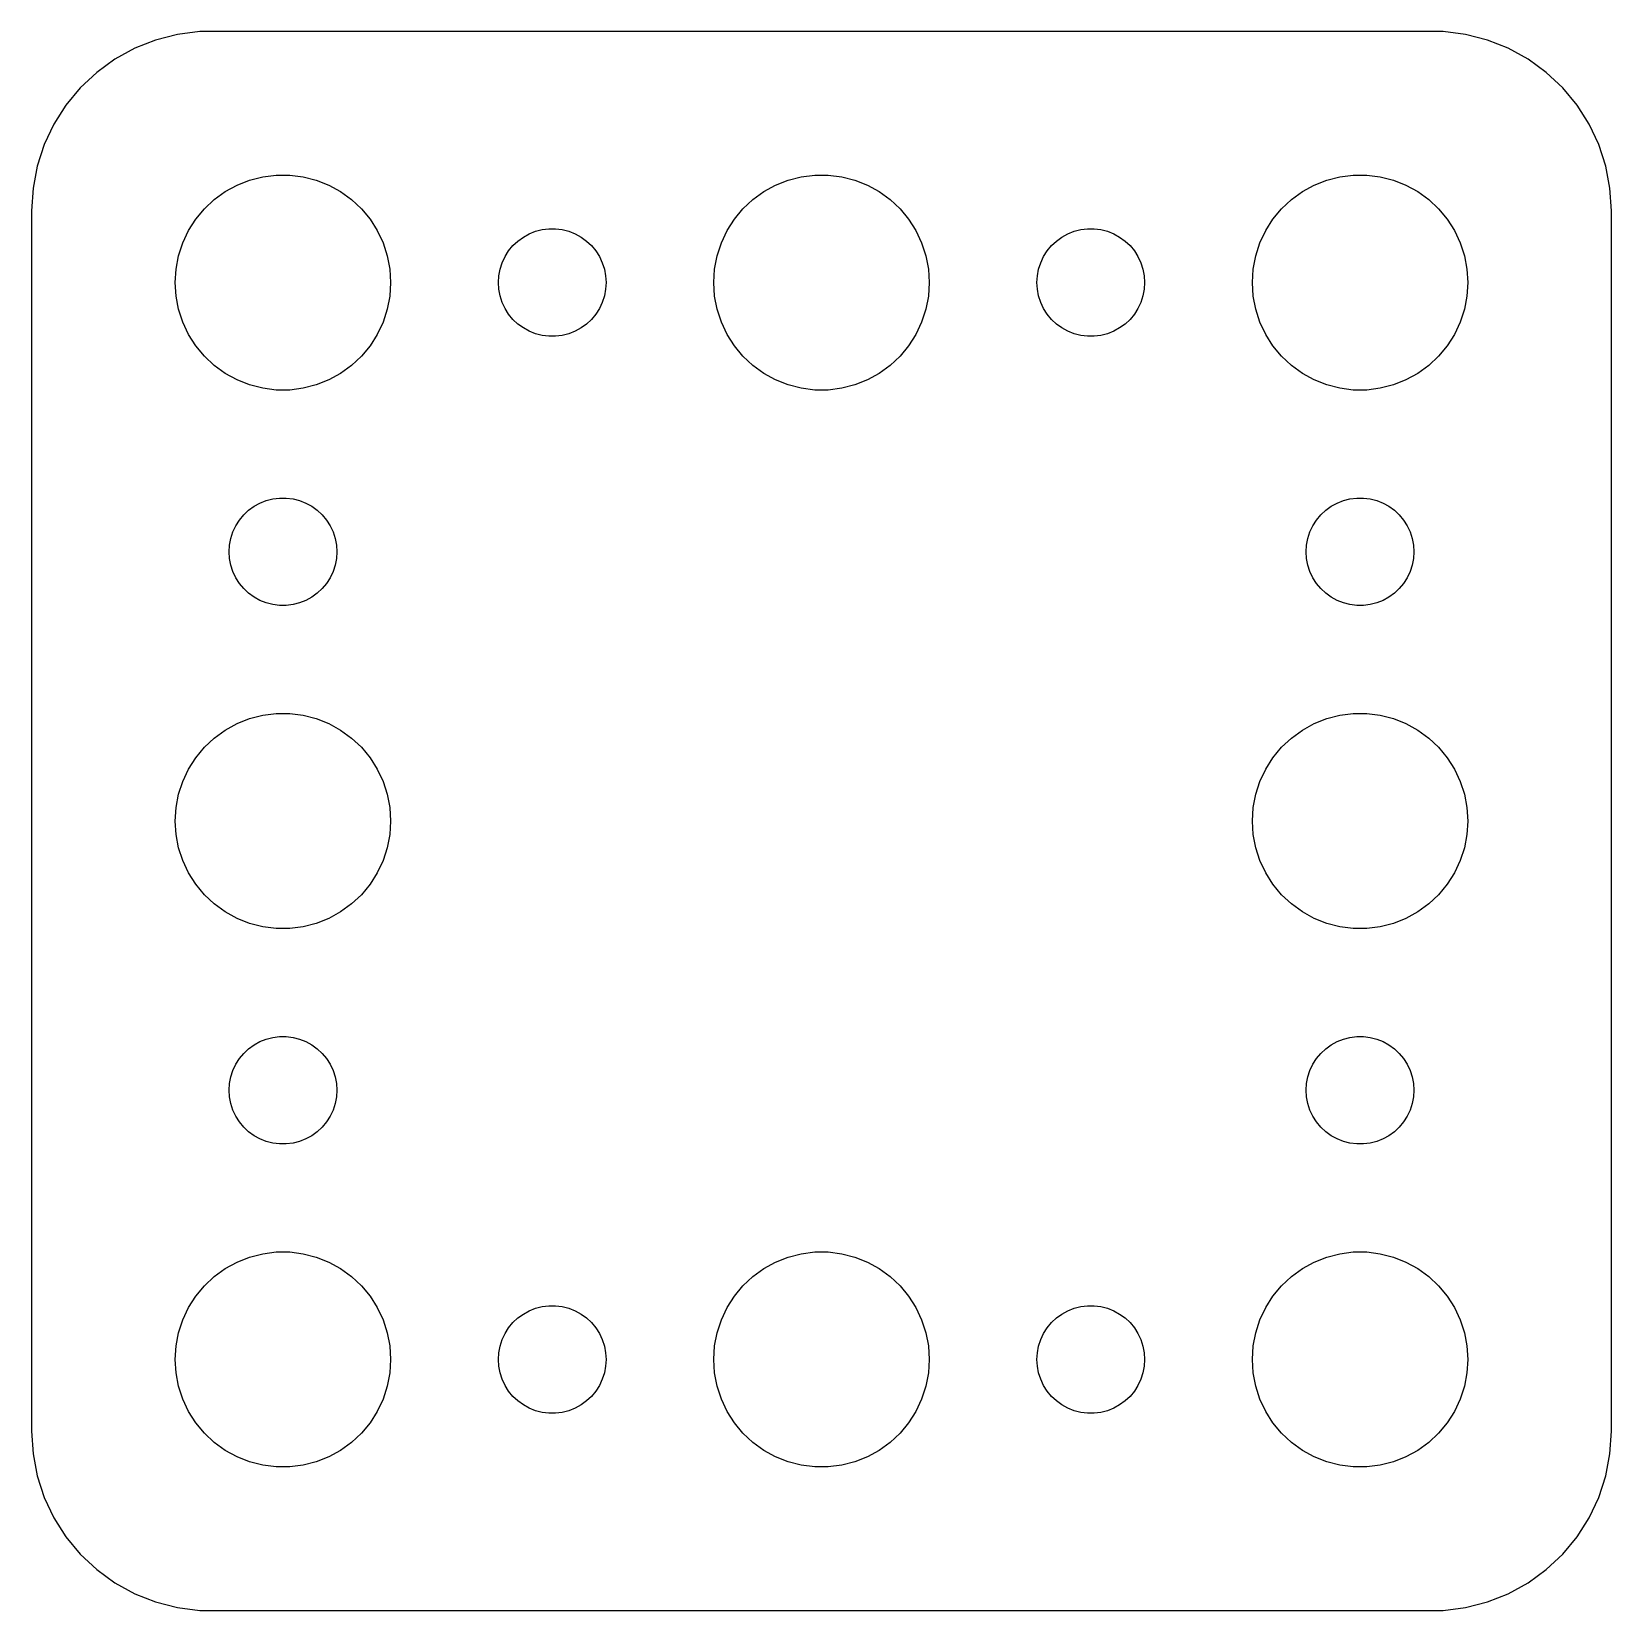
# Model space of a CAD drawing. Header units: metres. Extents: x -22 to 22, y 248 to 508.
# Drawn here: x -22 to 22, y 248.01 to 291.99 of the extents above; entities that cross this region are included whole.
import ezdxf

# ---------------------------------------------------------------- set-up
doc = ezdxf.new("R2010")
doc.units = ezdxf.units.M

msp = doc.modelspace()

# ---------------------------------------------------------------- linework, layer by layer
for p, q in [((-18.5451, 291.755), (-19.1289, 291.524)), ((-17.9369, 291.911), (-18.5451, 291.755)), ((-17.3139, 291.99), (-17.9369, 291.911)), ((17.3139, 291.99), (-17.3139, 291.99)), ((17.9369, 291.911), (17.3139, 291.99)), ((18.5451, 291.755), (17.9369, 291.911)), ((19.1289, 291.524), (18.5451, 291.755)), ((-19.1289, 291.524), (-19.6791, 291.222)), ((19.6791, 291.222), (19.1289, 291.524)), ((-20.1871, 290.853), (-20.6448, 290.423)), ((-19.6791, 291.222), (-20.1871, 290.853)), ((20.1871, 290.853), (19.6791, 291.222)), ((20.6448, 290.423), (20.1871, 290.853)), ((-20.6448, 290.423), (-21.0451, 289.939)), ((21.0451, 289.939), (20.6448, 290.423)), ((-21.0451, 289.939), (-21.3815, 289.409)), ((21.3815, 289.409), (21.0451, 289.939)), ((-21.3815, 289.409), (-21.6489, 288.841)), ((21.6489, 288.841), (21.3815, 289.409)), ((-21.6489, 288.841), (-21.8429, 288.243)), ((21.8429, 288.243), (21.6489, 288.841)), ((-21.8429, 288.243), (-21.9606, 287.627)), ((21.9606, 287.627), (21.8429, 288.243)), ((-16.2773, 287.714), (-15.927, 287.853)), ((-15.927, 287.853), (-15.5621, 287.947)), ((-15.5621, 287.947), (-15.1884, 287.994)), ((-15.1884, 287.994), (-14.8116, 287.994)), ((-14.8116, 287.994), (-14.4379, 287.947)), ((-14.4379, 287.947), (-14.0729, 287.853)), ((-14.0729, 287.853), (-13.7227, 287.714)), ((-1.27733, 287.714), (-0.92705, 287.853)), ((-0.92705, 287.853), (-0.56213, 287.947)), ((-0.56213, 287.947), (-0.18837, 287.994)), ((-0.18837, 287.994), (0.18837, 287.994)), ((0.18837, 287.994), (0.56213, 287.947)), ((0.56213, 287.947), (0.92705, 287.853)), ((0.92705, 287.853), (1.27733, 287.714)), ((13.7227, 287.714), (14.0729, 287.853)), ((14.0729, 287.853), (14.4379, 287.947)), ((14.4379, 287.947), (14.8116, 287.994)), ((14.8116, 287.994), (15.1884, 287.994)), ((15.1884, 287.994), (15.5621, 287.947)), ((15.5621, 287.947), (15.927, 287.853)), ((15.927, 287.853), (16.2773, 287.714)), ((-21.9606, 287.627), (-22, 287)), ((-16.9123, 287.312), (-16.6075, 287.533)), ((-16.6075, 287.533), (-16.2773, 287.714)), ((-13.7227, 287.714), (-13.3925, 287.533)), ((-13.3925, 287.533), (-13.0877, 287.312)), ((-1.91226, 287.312), (-1.60747, 287.533)), ((-1.60747, 287.533), (-1.27733, 287.714)), ((1.27733, 287.714), (1.60747, 287.533)), ((1.60747, 287.533), (1.91226, 287.312)), ((13.0877, 287.312), (13.3925, 287.533)), ((13.3925, 287.533), (13.7227, 287.714)), ((16.2773, 287.714), (16.6075, 287.533)), ((16.6075, 287.533), (16.9123, 287.312)), ((22, 287), (21.9606, 287.627)), ((-22, 287), (-22, 253)), ((-17.427, 286.763), (-17.1869, 287.054)), ((-17.1869, 287.054), (-16.9123, 287.312)), ((-13.0877, 287.312), (-12.8131, 287.054)), ((-12.8131, 287.054), (-12.5729, 286.763)), ((-2.42705, 286.763), (-2.1869, 287.054)), ((-2.1869, 287.054), (-1.91226, 287.312)), ((1.91226, 287.312), (2.1869, 287.054)), ((2.1869, 287.054), (2.42705, 286.763)), ((12.5729, 286.763), (12.8131, 287.054)), ((12.8131, 287.054), (13.0877, 287.312)), ((16.9123, 287.312), (17.1869, 287.054)), ((17.1869, 287.054), (17.427, 286.763)), ((22, 253), (22, 287)), ((-17.7893, 286.104), (-17.6289, 286.445)), ((-17.6289, 286.445), (-17.427, 286.763)), ((-12.5729, 286.763), (-12.3711, 286.445)), ((-12.3711, 286.445), (-12.2107, 286.104)), ((-7.96352, 286.427), (-7.78107, 286.473)), ((-7.78107, 286.473), (-7.59418, 286.497)), ((-7.59418, 286.497), (-7.40581, 286.497)), ((-7.40581, 286.497), (-7.21892, 286.473)), ((-7.21892, 286.473), (-7.03647, 286.427)), ((-2.78932, 286.104), (-2.62891, 286.445)), ((-2.62891, 286.445), (-2.42705, 286.763)), ((2.42705, 286.763), (2.62891, 286.445)), ((2.62891, 286.445), (2.78932, 286.104)), ((7.03647, 286.427), (7.21892, 286.473)), ((7.21892, 286.473), (7.40581, 286.497)), ((7.40581, 286.497), (7.59418, 286.497)), ((7.59418, 286.497), (7.78107, 286.473)), ((7.78107, 286.473), (7.96352, 286.427)), ((12.2107, 286.104), (12.3711, 286.445)), ((12.3711, 286.445), (12.5729, 286.763)), ((17.427, 286.763), (17.6289, 286.445)), ((17.6289, 286.445), (17.7893, 286.104)), ((-17.9057, 285.746), (-17.7893, 286.104)), ((-12.2107, 286.104), (-12.0942, 285.746)), ((-8.71352, 285.882), (-8.59344, 286.027)), ((-8.59344, 286.027), (-8.45613, 286.156)), ((-8.45613, 286.156), (-8.30373, 286.266)), ((-8.30373, 286.266), (-8.13866, 286.357)), ((-8.13866, 286.357), (-7.96352, 286.427)), ((-7.03647, 286.427), (-6.86133, 286.357)), ((-6.86133, 286.357), (-6.69626, 286.266)), ((-6.69626, 286.266), (-6.54385, 286.156)), ((-6.54385, 286.156), (-6.40654, 286.027)), ((-6.40654, 286.027), (-6.28647, 285.882)), ((-2.90575, 285.746), (-2.78932, 286.104)), ((2.78932, 286.104), (2.90575, 285.746)), ((6.28647, 285.882), (6.40654, 286.027)), ((6.40654, 286.027), (6.54385, 286.156)), ((6.54385, 286.156), (6.69626, 286.266)), ((6.69626, 286.266), (6.86133, 286.357)), ((6.86133, 286.357), (7.03647, 286.427)), ((7.96352, 286.427), (8.13866, 286.357)), ((8.13866, 286.357), (8.30373, 286.266)), ((8.30373, 286.266), (8.45613, 286.156)), ((8.45613, 286.156), (8.59344, 286.027)), ((8.59344, 286.027), (8.71352, 285.882)), ((12.0942, 285.746), (12.2107, 286.104)), ((17.7893, 286.104), (17.9057, 285.746)), ((-17.9763, 285.376), (-17.9057, 285.746)), ((-12.0942, 285.746), (-12.0237, 285.376)), ((-8.89465, 285.552), (-8.81445, 285.723)), ((-8.81445, 285.723), (-8.71352, 285.882)), ((-6.28647, 285.882), (-6.18553, 285.723)), ((-6.18553, 285.723), (-6.10533, 285.552)), ((-2.97633, 285.376), (-2.90575, 285.746)), ((2.90575, 285.746), (2.97633, 285.376)), ((6.10533, 285.552), (6.18553, 285.723)), ((6.18553, 285.723), (6.28647, 285.882)), ((8.71352, 285.882), (8.81445, 285.723)), ((8.81445, 285.723), (8.89465, 285.552)), ((12.0237, 285.376), (12.0942, 285.746)), ((17.9057, 285.746), (17.9763, 285.376)), ((-18, 285), (-17.9763, 285.376)), ((-12.0237, 285.376), (-12, 285)), ((-9, 285), (-8.98816, 285.188)), ((-8.98816, 285.188), (-8.95287, 285.373)), ((-8.95287, 285.373), (-8.89465, 285.552)), ((-6.10533, 285.552), (-6.04712, 285.373)), ((-6.04712, 285.373), (-6.01183, 285.188)), ((-6.01183, 285.188), (-6, 285)), ((-3, 285), (-2.97633, 285.376)), ((2.97633, 285.376), (3, 285)), ((6, 285), (6.01183, 285.188)), ((6.01183, 285.188), (6.04712, 285.373)), ((6.04712, 285.373), (6.10533, 285.552)), ((8.89465, 285.552), (8.95287, 285.373)), ((8.95287, 285.373), (8.98816, 285.188)), ((8.98816, 285.188), (9, 285)), ((12, 285), (12.0237, 285.376)), ((17.9763, 285.376), (18, 285)), ((-17.9763, 284.624), (-18, 285)), ((-12, 285), (-12.0237, 284.624)), ((-8.98816, 284.812), (-9, 285)), ((-8.95287, 284.627), (-8.98816, 284.812)), ((-6.01183, 284.812), (-6.04712, 284.627)), ((-6, 285), (-6.01183, 284.812)), ((-2.97633, 284.624), (-3, 285)), ((3, 285), (2.97633, 284.624)), ((6.01183, 284.812), (6, 285)), ((6.04712, 284.627), (6.01183, 284.812)), ((8.98816, 284.812), (8.95287, 284.627)), ((9, 285), (8.98816, 284.812)), ((12.0237, 284.624), (12, 285)), ((18, 285), (17.9763, 284.624)), ((-17.9057, 284.254), (-17.9763, 284.624)), ((-17.7893, 283.896), (-17.9057, 284.254)), ((-12.0942, 284.254), (-12.2107, 283.896)), ((-12.0237, 284.624), (-12.0942, 284.254)), ((-8.89465, 284.448), (-8.95287, 284.627)), ((-8.81445, 284.277), (-8.89465, 284.448)), ((-8.71352, 284.118), (-8.81445, 284.277)), ((-6.18553, 284.277), (-6.28647, 284.118)), ((-6.10533, 284.448), (-6.18553, 284.277)), ((-6.04712, 284.627), (-6.10533, 284.448)), ((-2.90575, 284.254), (-2.97633, 284.624)), ((-2.78932, 283.896), (-2.90575, 284.254)), ((2.90575, 284.254), (2.78932, 283.896)), ((2.97633, 284.624), (2.90575, 284.254)), ((6.10533, 284.448), (6.04712, 284.627)), ((6.18553, 284.277), (6.10533, 284.448)), ((6.28647, 284.118), (6.18553, 284.277)), ((8.81445, 284.277), (8.71352, 284.118)), ((8.89465, 284.448), (8.81445, 284.277)), ((8.95287, 284.627), (8.89465, 284.448)), ((12.0942, 284.254), (12.0237, 284.624)), ((12.2107, 283.896), (12.0942, 284.254)), ((17.9057, 284.254), (17.7893, 283.896)), ((17.9763, 284.624), (17.9057, 284.254)), ((-17.6289, 283.555), (-17.7893, 283.896)), ((-12.2107, 283.896), (-12.3711, 283.555)), ((-8.59344, 283.973), (-8.71352, 284.118)), ((-8.45613, 283.844), (-8.59344, 283.973)), ((-8.30373, 283.734), (-8.45613, 283.844)), ((-6.54385, 283.844), (-6.69626, 283.734)), ((-6.40654, 283.973), (-6.54385, 283.844)), ((-6.28647, 284.118), (-6.40654, 283.973)), ((-2.62891, 283.555), (-2.78932, 283.896)), ((2.78932, 283.896), (2.62891, 283.555)), ((6.40654, 283.973), (6.28647, 284.118)), ((6.54385, 283.844), (6.40654, 283.973)), ((6.69626, 283.734), (6.54385, 283.844)), ((8.45613, 283.844), (8.30373, 283.734)), ((8.59344, 283.973), (8.45613, 283.844)), ((8.71352, 284.118), (8.59344, 283.973)), ((12.3711, 283.555), (12.2107, 283.896)), ((17.7893, 283.896), (17.6289, 283.555)), ((-17.427, 283.237), (-17.6289, 283.555)), ((-12.3711, 283.555), (-12.5729, 283.237)), ((-8.13866, 283.643), (-8.30373, 283.734)), ((-7.96352, 283.573), (-8.13866, 283.643)), ((-7.78107, 283.527), (-7.96352, 283.573)), ((-7.59418, 283.503), (-7.78107, 283.527)), ((-7.40581, 283.503), (-7.59418, 283.503)), ((-7.21892, 283.527), (-7.40581, 283.503)), ((-7.03647, 283.573), (-7.21892, 283.527)), ((-6.86133, 283.643), (-7.03647, 283.573)), ((-6.69626, 283.734), (-6.86133, 283.643)), ((-2.42705, 283.237), (-2.62891, 283.555)), ((2.62891, 283.555), (2.42705, 283.237)), ((6.86133, 283.643), (6.69626, 283.734)), ((7.03647, 283.573), (6.86133, 283.643)), ((7.21892, 283.527), (7.03647, 283.573)), ((7.40581, 283.503), (7.21892, 283.527)), ((7.59418, 283.503), (7.40581, 283.503)), ((7.78107, 283.527), (7.59418, 283.503)), ((7.96352, 283.573), (7.78107, 283.527)), ((8.13866, 283.643), (7.96352, 283.573)), ((8.30373, 283.734), (8.13866, 283.643)), ((12.5729, 283.237), (12.3711, 283.555)), ((17.6289, 283.555), (17.427, 283.237)), ((-17.1869, 282.946), (-17.427, 283.237)), ((-16.9123, 282.688), (-17.1869, 282.946)), ((-12.8131, 282.946), (-13.0877, 282.688)), ((-12.5729, 283.237), (-12.8131, 282.946)), ((-2.1869, 282.946), (-2.42705, 283.237)), ((-1.91226, 282.688), (-2.1869, 282.946)), ((2.1869, 282.946), (1.91226, 282.688)), ((2.42705, 283.237), (2.1869, 282.946)), ((12.8131, 282.946), (12.5729, 283.237)), ((13.0877, 282.688), (12.8131, 282.946)), ((17.1869, 282.946), (16.9123, 282.688)), ((17.427, 283.237), (17.1869, 282.946)), ((-16.6075, 282.467), (-16.9123, 282.688)), ((-13.0877, 282.688), (-13.3925, 282.467)), ((-1.60747, 282.467), (-1.91226, 282.688)), ((1.91226, 282.688), (1.60747, 282.467)), ((13.3925, 282.467), (13.0877, 282.688)), ((16.9123, 282.688), (16.6075, 282.467)), ((-16.2773, 282.286), (-16.6075, 282.467)), ((-15.927, 282.147), (-16.2773, 282.286)), ((-15.5621, 282.053), (-15.927, 282.147)), ((-15.1884, 282.006), (-15.5621, 282.053)), ((-14.4379, 282.053), (-14.8116, 282.006)), ((-14.0729, 282.147), (-14.4379, 282.053)), ((-13.7227, 282.286), (-14.0729, 282.147)), ((-13.3925, 282.467), (-13.7227, 282.286)), ((-1.27733, 282.286), (-1.60747, 282.467)), ((-0.92705, 282.147), (-1.27733, 282.286)), ((-0.56213, 282.053), (-0.92705, 282.147)), ((-0.18837, 282.006), (-0.56213, 282.053)), ((0.56213, 282.053), (0.18837, 282.006)), ((0.92705, 282.147), (0.56213, 282.053)), ((1.27733, 282.286), (0.92705, 282.147)), ((1.60747, 282.467), (1.27733, 282.286)), ((13.7227, 282.286), (13.3925, 282.467)), ((14.0729, 282.147), (13.7227, 282.286)), ((14.4379, 282.053), (14.0729, 282.147)), ((14.8116, 282.006), (14.4379, 282.053)), ((15.5621, 282.053), (15.1884, 282.006)), ((15.927, 282.147), (15.5621, 282.053)), ((16.2773, 282.286), (15.927, 282.147)), ((16.6075, 282.467), (16.2773, 282.286)), ((-14.8116, 282.006), (-15.1884, 282.006)), ((0.18837, 282.006), (-0.18837, 282.006)), ((15.1884, 282.006), (14.8116, 282.006)), ((-15.4635, 278.927), (-15.2811, 278.973)), ((-15.2811, 278.973), (-15.0942, 278.997)), ((-15.0942, 278.997), (-14.9058, 278.997)), ((-14.9058, 278.997), (-14.7189, 278.973)), ((-14.7189, 278.973), (-14.5365, 278.927)), ((14.5365, 278.927), (14.7189, 278.973)), ((14.7189, 278.973), (14.9058, 278.997)), ((14.9058, 278.997), (15.0942, 278.997)), ((15.0942, 278.997), (15.2811, 278.973)), ((15.2811, 278.973), (15.4635, 278.927)), ((-16.2135, 278.382), (-16.0934, 278.527)), ((-16.0934, 278.527), (-15.9561, 278.656)), ((-15.9561, 278.656), (-15.8037, 278.766)), ((-15.8037, 278.766), (-15.6387, 278.857)), ((-15.6387, 278.857), (-15.4635, 278.927)), ((-14.5365, 278.927), (-14.3613, 278.857)), ((-14.3613, 278.857), (-14.1963, 278.766)), ((-14.1963, 278.766), (-14.0439, 278.656)), ((-14.0439, 278.656), (-13.9065, 278.527)), ((-13.9065, 278.527), (-13.7865, 278.382)), ((13.7865, 278.382), (13.9065, 278.527)), ((13.9065, 278.527), (14.0439, 278.656)), ((14.0439, 278.656), (14.1963, 278.766)), ((14.1963, 278.766), (14.3613, 278.857)), ((14.3613, 278.857), (14.5365, 278.927)), ((15.4635, 278.927), (15.6387, 278.857)), ((15.6387, 278.857), (15.8037, 278.766)), ((15.8037, 278.766), (15.9561, 278.656)), ((15.9561, 278.656), (16.0934, 278.527)), ((16.0934, 278.527), (16.2135, 278.382)), ((-16.3947, 278.052), (-16.3145, 278.223)), ((-16.3145, 278.223), (-16.2135, 278.382)), ((-13.7865, 278.382), (-13.6855, 278.223)), ((-13.6855, 278.223), (-13.6053, 278.052)), ((13.6053, 278.052), (13.6855, 278.223)), ((13.6855, 278.223), (13.7865, 278.382)), ((16.2135, 278.382), (16.3145, 278.223)), ((16.3145, 278.223), (16.3947, 278.052)), ((-16.5, 277.5), (-16.4882, 277.688)), ((-16.4882, 277.688), (-16.4529, 277.873)), ((-16.4529, 277.873), (-16.3947, 278.052)), ((-13.6053, 278.052), (-13.5471, 277.873)), ((-13.5471, 277.873), (-13.5118, 277.688)), ((-13.5118, 277.688), (-13.5, 277.5)), ((13.5, 277.5), (13.5118, 277.688)), ((13.5118, 277.688), (13.5471, 277.873)), ((13.5471, 277.873), (13.6053, 278.052)), ((16.3947, 278.052), (16.4529, 277.873)), ((16.4529, 277.873), (16.4882, 277.688)), ((16.4882, 277.688), (16.5, 277.5)), ((-16.4882, 277.312), (-16.5, 277.5)), ((-16.4529, 277.127), (-16.4882, 277.312)), ((-13.5118, 277.312), (-13.5471, 277.127)), ((-13.5, 277.5), (-13.5118, 277.312)), ((13.5118, 277.312), (13.5, 277.5)), ((13.5471, 277.127), (13.5118, 277.312)), ((16.4882, 277.312), (16.4529, 277.127)), ((16.5, 277.5), (16.4882, 277.312)), ((-16.3947, 276.948), (-16.4529, 277.127)), ((-16.3145, 276.777), (-16.3947, 276.948)), ((-16.2135, 276.618), (-16.3145, 276.777)), ((-13.6855, 276.777), (-13.7865, 276.618)), ((-13.6053, 276.948), (-13.6855, 276.777)), ((-13.5471, 277.127), (-13.6053, 276.948)), ((13.6053, 276.948), (13.5471, 277.127)), ((13.6855, 276.777), (13.6053, 276.948)), ((13.7865, 276.618), (13.6855, 276.777)), ((16.3145, 276.777), (16.2135, 276.618)), ((16.3947, 276.948), (16.3145, 276.777)), ((16.4529, 277.127), (16.3947, 276.948)), ((-16.0934, 276.473), (-16.2135, 276.618)), ((-15.9561, 276.344), (-16.0934, 276.473)), ((-15.8037, 276.234), (-15.9561, 276.344)), ((-14.0439, 276.344), (-14.1963, 276.234)), ((-13.9065, 276.473), (-14.0439, 276.344)), ((-13.7865, 276.618), (-13.9065, 276.473)), ((13.9065, 276.473), (13.7865, 276.618)), ((14.0439, 276.344), (13.9065, 276.473)), ((14.1963, 276.234), (14.0439, 276.344)), ((15.9561, 276.344), (15.8037, 276.234)), ((16.0934, 276.473), (15.9561, 276.344)), ((16.2135, 276.618), (16.0934, 276.473)), ((-15.6387, 276.143), (-15.8037, 276.234)), ((-15.4635, 276.073), (-15.6387, 276.143)), ((-15.2811, 276.027), (-15.4635, 276.073)), ((-15.0942, 276.003), (-15.2811, 276.027)), ((-14.9058, 276.003), (-15.0942, 276.003)), ((-14.7189, 276.027), (-14.9058, 276.003)), ((-14.5365, 276.073), (-14.7189, 276.027)), ((-14.3613, 276.143), (-14.5365, 276.073)), ((-14.1963, 276.234), (-14.3613, 276.143)), ((14.3613, 276.143), (14.1963, 276.234)), ((14.5365, 276.073), (14.3613, 276.143)), ((14.7189, 276.027), (14.5365, 276.073)), ((14.9058, 276.003), (14.7189, 276.027)), ((15.0942, 276.003), (14.9058, 276.003)), ((15.2811, 276.027), (15.0942, 276.003)), ((15.4635, 276.073), (15.2811, 276.027)), ((15.6387, 276.143), (15.4635, 276.073)), ((15.8037, 276.234), (15.6387, 276.143)), ((-16.2773, 272.714), (-15.927, 272.853)), ((-15.927, 272.853), (-15.5621, 272.947)), ((-15.5621, 272.947), (-15.1884, 272.994)), ((-15.1884, 272.994), (-14.8116, 272.994)), ((-14.8116, 272.994), (-14.4379, 272.947)), ((-14.4379, 272.947), (-14.0729, 272.853)), ((-14.0729, 272.853), (-13.7227, 272.714)), ((13.7227, 272.714), (14.0729, 272.853)), ((14.0729, 272.853), (14.4379, 272.947)), ((14.4379, 272.947), (14.8116, 272.994)), ((14.8116, 272.994), (15.1884, 272.994)), ((15.1884, 272.994), (15.5621, 272.947)), ((15.5621, 272.947), (15.927, 272.853)), ((15.927, 272.853), (16.2773, 272.714)), ((-16.9123, 272.312), (-16.6075, 272.533)), ((-16.6075, 272.533), (-16.2773, 272.714)), ((-13.7227, 272.714), (-13.3925, 272.533)), ((-13.3925, 272.533), (-13.0877, 272.312)), ((13.0877, 272.312), (13.3925, 272.533)), ((13.3925, 272.533), (13.7227, 272.714)), ((16.2773, 272.714), (16.6075, 272.533)), ((16.6075, 272.533), (16.9123, 272.312)), ((-17.427, 271.763), (-17.1869, 272.054)), ((-17.1869, 272.054), (-16.9123, 272.312)), ((-13.0877, 272.312), (-12.8131, 272.054)), ((-12.8131, 272.054), (-12.5729, 271.763)), ((12.5729, 271.763), (12.8131, 272.054)), ((12.8131, 272.054), (13.0877, 272.312)), ((16.9123, 272.312), (17.1869, 272.054)), ((17.1869, 272.054), (17.427, 271.763)), ((-17.6289, 271.445), (-17.427, 271.763)), ((-12.5729, 271.763), (-12.3711, 271.445)), ((12.3711, 271.445), (12.5729, 271.763)), ((17.427, 271.763), (17.6289, 271.445)), ((-17.9057, 270.746), (-17.7893, 271.104)), ((-17.7893, 271.104), (-17.6289, 271.445)), ((-12.3711, 271.445), (-12.2107, 271.104)), ((-12.2107, 271.104), (-12.0942, 270.746)), ((12.0942, 270.746), (12.2107, 271.104)), ((12.2107, 271.104), (12.3711, 271.445)), ((17.6289, 271.445), (17.7893, 271.104)), ((17.7893, 271.104), (17.9057, 270.746)), ((-17.9763, 270.376), (-17.9057, 270.746)), ((-12.0942, 270.746), (-12.0237, 270.376)), ((12.0237, 270.376), (12.0942, 270.746)), ((17.9057, 270.746), (17.9763, 270.376)), ((-18, 270), (-17.9763, 270.376)), ((-12.0237, 270.376), (-12, 270)), ((12, 270), (12.0237, 270.376)), ((17.9763, 270.376), (18, 270)), ((-17.9763, 269.624), (-18, 270)), ((-12, 270), (-12.0237, 269.624)), ((12.0237, 269.624), (12, 270)), ((18, 270), (17.9763, 269.624)), ((-17.9057, 269.254), (-17.9763, 269.624)), ((-12.0237, 269.624), (-12.0942, 269.254)), ((12.0942, 269.254), (12.0237, 269.624)), ((17.9763, 269.624), (17.9057, 269.254)), ((-17.7893, 268.896), (-17.9057, 269.254)), ((-17.6289, 268.555), (-17.7893, 268.896)), ((-12.2107, 268.896), (-12.3711, 268.555)), ((-12.0942, 269.254), (-12.2107, 268.896)), ((12.2107, 268.896), (12.0942, 269.254)), ((12.3711, 268.555), (12.2107, 268.896)), ((17.7893, 268.896), (17.6289, 268.555)), ((17.9057, 269.254), (17.7893, 268.896)), ((-17.427, 268.237), (-17.6289, 268.555)), ((-12.3711, 268.555), (-12.5729, 268.237)), ((12.5729, 268.237), (12.3711, 268.555)), ((17.6289, 268.555), (17.427, 268.237)), ((-17.1869, 267.946), (-17.427, 268.237)), ((-12.5729, 268.237), (-12.8131, 267.946)), ((12.8131, 267.946), (12.5729, 268.237)), ((17.427, 268.237), (17.1869, 267.946)), ((-16.9123, 267.688), (-17.1869, 267.946)), ((-16.6075, 267.467), (-16.9123, 267.688)), ((-13.0877, 267.688), (-13.3925, 267.467)), ((-12.8131, 267.946), (-13.0877, 267.688)), ((13.0877, 267.688), (12.8131, 267.946)), ((13.3925, 267.467), (13.0877, 267.688)), ((16.9123, 267.688), (16.6075, 267.467)), ((17.1869, 267.946), (16.9123, 267.688)), ((-16.2773, 267.286), (-16.6075, 267.467)), ((-15.927, 267.147), (-16.2773, 267.286)), ((-15.5621, 267.053), (-15.927, 267.147)), ((-14.0729, 267.147), (-14.4379, 267.053)), ((-13.7227, 267.286), (-14.0729, 267.147)), ((-13.3925, 267.467), (-13.7227, 267.286)), ((13.7227, 267.286), (13.3925, 267.467)), ((14.0729, 267.147), (13.7227, 267.286)), ((14.4379, 267.053), (14.0729, 267.147)), ((15.927, 267.147), (15.5621, 267.053)), ((16.2773, 267.286), (15.927, 267.147)), ((16.6075, 267.467), (16.2773, 267.286)), ((-15.1884, 267.006), (-15.5621, 267.053)), ((-14.8116, 267.006), (-15.1884, 267.006)), ((-14.4379, 267.053), (-14.8116, 267.006)), ((14.8116, 267.006), (14.4379, 267.053)), ((15.1884, 267.006), (14.8116, 267.006)), ((15.5621, 267.053), (15.1884, 267.006)), ((-16.0934, 263.527), (-15.9561, 263.656)), ((-15.9561, 263.656), (-15.8037, 263.766)), ((-15.8037, 263.766), (-15.6387, 263.857)), ((-15.6387, 263.857), (-15.4635, 263.927)), ((-15.4635, 263.927), (-15.2811, 263.973)), ((-15.2811, 263.973), (-15.0942, 263.997)), ((-15.0942, 263.997), (-14.9058, 263.997)), ((-14.9058, 263.997), (-14.7189, 263.973)), ((-14.7189, 263.973), (-14.5365, 263.927)), ((-14.5365, 263.927), (-14.3613, 263.857)), ((-14.3613, 263.857), (-14.1963, 263.766)), ((-14.1963, 263.766), (-14.0439, 263.656)), ((-14.0439, 263.656), (-13.9065, 263.527)), ((13.9065, 263.527), (14.0439, 263.656)), ((14.0439, 263.656), (14.1963, 263.766)), ((14.1963, 263.766), (14.3613, 263.857)), ((14.3613, 263.857), (14.5365, 263.927)), ((14.5365, 263.927), (14.7189, 263.973)), ((14.7189, 263.973), (14.9058, 263.997)), ((14.9058, 263.997), (15.0942, 263.997)), ((15.0942, 263.997), (15.2811, 263.973)), ((15.2811, 263.973), (15.4635, 263.927)), ((15.4635, 263.927), (15.6387, 263.857)), ((15.6387, 263.857), (15.8037, 263.766)), ((15.8037, 263.766), (15.9561, 263.656)), ((15.9561, 263.656), (16.0934, 263.527)), ((-16.3947, 263.052), (-16.3145, 263.223)), ((-16.3145, 263.223), (-16.2135, 263.382)), ((-16.2135, 263.382), (-16.0934, 263.527)), ((-13.9065, 263.527), (-13.7865, 263.382)), ((-13.7865, 263.382), (-13.6855, 263.223)), ((-13.6855, 263.223), (-13.6053, 263.052)), ((13.6053, 263.052), (13.6855, 263.223)), ((13.6855, 263.223), (13.7865, 263.382)), ((13.7865, 263.382), (13.9065, 263.527)), ((16.0934, 263.527), (16.2135, 263.382)), ((16.2135, 263.382), (16.3145, 263.223)), ((16.3145, 263.223), (16.3947, 263.052)), ((-16.5, 262.5), (-16.4882, 262.688)), ((-16.4882, 262.688), (-16.4529, 262.873)), ((-16.4529, 262.873), (-16.3947, 263.052)), ((-13.6053, 263.052), (-13.5471, 262.873)), ((-13.5471, 262.873), (-13.5118, 262.688)), ((-13.5118, 262.688), (-13.5, 262.5)), ((13.5, 262.5), (13.5118, 262.688)), ((13.5118, 262.688), (13.5471, 262.873)), ((13.5471, 262.873), (13.6053, 263.052)), ((16.3947, 263.052), (16.4529, 262.873)), ((16.4529, 262.873), (16.4882, 262.688)), ((16.4882, 262.688), (16.5, 262.5)), ((-16.4882, 262.312), (-16.5, 262.5)), ((-16.4529, 262.127), (-16.4882, 262.312)), ((-13.5118, 262.312), (-13.5471, 262.127)), ((-13.5, 262.5), (-13.5118, 262.312)), ((13.5118, 262.312), (13.5, 262.5)), ((13.5471, 262.127), (13.5118, 262.312)), ((16.4882, 262.312), (16.4529, 262.127)), ((16.5, 262.5), (16.4882, 262.312)), ((-16.3947, 261.948), (-16.4529, 262.127)), ((-16.3145, 261.777), (-16.3947, 261.948)), ((-13.6053, 261.948), (-13.6855, 261.777)), ((-13.5471, 262.127), (-13.6053, 261.948)), ((13.6053, 261.948), (13.5471, 262.127)), ((13.6855, 261.777), (13.6053, 261.948)), ((16.3947, 261.948), (16.3145, 261.777)), ((16.4529, 262.127), (16.3947, 261.948)), ((-16.2135, 261.618), (-16.3145, 261.777)), ((-16.0934, 261.473), (-16.2135, 261.618)), ((-15.9561, 261.344), (-16.0934, 261.473)), ((-13.9065, 261.473), (-14.0439, 261.344)), ((-13.7865, 261.618), (-13.9065, 261.473)), ((-13.6855, 261.777), (-13.7865, 261.618)), ((13.7865, 261.618), (13.6855, 261.777)), ((13.9065, 261.473), (13.7865, 261.618)), ((14.0439, 261.344), (13.9065, 261.473)), ((16.0934, 261.473), (15.9561, 261.344)), ((16.2135, 261.618), (16.0934, 261.473)), ((16.3145, 261.777), (16.2135, 261.618)), ((-15.8037, 261.234), (-15.9561, 261.344)), ((-15.6387, 261.143), (-15.8037, 261.234)), ((-15.4635, 261.073), (-15.6387, 261.143)), ((-15.2811, 261.027), (-15.4635, 261.073)), ((-15.0942, 261.003), (-15.2811, 261.027)), ((-14.9058, 261.003), (-15.0942, 261.003)), ((-14.7189, 261.027), (-14.9058, 261.003)), ((-14.5365, 261.073), (-14.7189, 261.027)), ((-14.3613, 261.143), (-14.5365, 261.073)), ((-14.1963, 261.234), (-14.3613, 261.143)), ((-14.0439, 261.344), (-14.1963, 261.234)), ((14.1963, 261.234), (14.0439, 261.344)), ((14.3613, 261.143), (14.1963, 261.234)), ((14.5365, 261.073), (14.3613, 261.143)), ((14.7189, 261.027), (14.5365, 261.073)), ((14.9058, 261.003), (14.7189, 261.027)), ((15.0942, 261.003), (14.9058, 261.003)), ((15.2811, 261.027), (15.0942, 261.003)), ((15.4635, 261.073), (15.2811, 261.027)), ((15.6387, 261.143), (15.4635, 261.073)), ((15.8037, 261.234), (15.6387, 261.143)), ((15.9561, 261.344), (15.8037, 261.234)), ((-16.2773, 257.714), (-15.927, 257.853)), ((-15.927, 257.853), (-15.5621, 257.947)), ((-15.5621, 257.947), (-15.1884, 257.994)), ((-15.1884, 257.994), (-14.8116, 257.994)), ((-14.8116, 257.994), (-14.4379, 257.947)), ((-14.4379, 257.947), (-14.0729, 257.853)), ((-14.0729, 257.853), (-13.7227, 257.714)), ((-1.27733, 257.714), (-0.92705, 257.853)), ((-0.92705, 257.853), (-0.56213, 257.947)), ((-0.56213, 257.947), (-0.18837, 257.994)), ((-0.18837, 257.994), (0.18837, 257.994)), ((0.18837, 257.994), (0.56213, 257.947)), ((0.56213, 257.947), (0.92705, 257.853)), ((0.92705, 257.853), (1.27733, 257.714)), ((13.7227, 257.714), (14.0729, 257.853)), ((14.0729, 257.853), (14.4379, 257.947)), ((14.4379, 257.947), (14.8116, 257.994)), ((14.8116, 257.994), (15.1884, 257.994)), ((15.1884, 257.994), (15.5621, 257.947)), ((15.5621, 257.947), (15.927, 257.853)), ((15.927, 257.853), (16.2773, 257.714)), ((-16.9123, 257.312), (-16.6075, 257.533)), ((-16.6075, 257.533), (-16.2773, 257.714)), ((-13.7227, 257.714), (-13.3925, 257.533)), ((-13.3925, 257.533), (-13.0877, 257.312)), ((-1.91226, 257.312), (-1.60747, 257.533)), ((-1.60747, 257.533), (-1.27733, 257.714)), ((1.27733, 257.714), (1.60747, 257.533)), ((1.60747, 257.533), (1.91226, 257.312)), ((13.0877, 257.312), (13.3925, 257.533)), ((13.3925, 257.533), (13.7227, 257.714)), ((16.2773, 257.714), (16.6075, 257.533)), ((16.6075, 257.533), (16.9123, 257.312)), ((-17.427, 256.763), (-17.1869, 257.054)), ((-17.1869, 257.054), (-16.9123, 257.312)), ((-13.0877, 257.312), (-12.8131, 257.054)), ((-12.8131, 257.054), (-12.5729, 256.763)), ((-2.42705, 256.763), (-2.1869, 257.054)), ((-2.1869, 257.054), (-1.91226, 257.312)), ((1.91226, 257.312), (2.1869, 257.054)), ((2.1869, 257.054), (2.42705, 256.763)), ((12.5729, 256.763), (12.8131, 257.054)), ((12.8131, 257.054), (13.0877, 257.312)), ((16.9123, 257.312), (17.1869, 257.054)), ((17.1869, 257.054), (17.427, 256.763)), ((-17.6289, 256.445), (-17.427, 256.763)), ((-12.5729, 256.763), (-12.3711, 256.445)), ((-2.62891, 256.445), (-2.42705, 256.763)), ((2.42705, 256.763), (2.62891, 256.445)), ((12.3711, 256.445), (12.5729, 256.763)), ((17.427, 256.763), (17.6289, 256.445)), ((-17.9057, 255.746), (-17.7893, 256.104)), ((-17.7893, 256.104), (-17.6289, 256.445)), ((-12.3711, 256.445), (-12.2107, 256.104)), ((-12.2107, 256.104), (-12.0942, 255.746)), ((-8.59344, 256.027), (-8.45613, 256.156)), ((-8.45613, 256.156), (-8.30373, 256.266)), ((-8.30373, 256.266), (-8.13866, 256.357)), ((-8.13866, 256.357), (-7.96352, 256.427)), ((-7.96352, 256.427), (-7.78107, 256.473)), ((-7.78107, 256.473), (-7.59418, 256.497)), ((-7.59418, 256.497), (-7.40581, 256.497)), ((-7.40581, 256.497), (-7.21892, 256.473)), ((-7.21892, 256.473), (-7.03647, 256.427)), ((-7.03647, 256.427), (-6.86133, 256.357)), ((-6.86133, 256.357), (-6.69626, 256.266)), ((-6.69626, 256.266), (-6.54385, 256.156)), ((-6.54385, 256.156), (-6.40654, 256.027)), ((-2.90575, 255.746), (-2.78932, 256.104)), ((-2.78932, 256.104), (-2.62891, 256.445)), ((2.62891, 256.445), (2.78932, 256.104)), ((2.78932, 256.104), (2.90575, 255.746)), ((6.40654, 256.027), (6.54385, 256.156)), ((6.54385, 256.156), (6.69626, 256.266)), ((6.69626, 256.266), (6.86133, 256.357)), ((6.86133, 256.357), (7.03647, 256.427)), ((7.03647, 256.427), (7.21892, 256.473)), ((7.21892, 256.473), (7.40581, 256.497)), ((7.40581, 256.497), (7.59418, 256.497)), ((7.59418, 256.497), (7.78107, 256.473)), ((7.78107, 256.473), (7.96352, 256.427)), ((7.96352, 256.427), (8.13866, 256.357)), ((8.13866, 256.357), (8.30373, 256.266)), ((8.30373, 256.266), (8.45613, 256.156)), ((8.45613, 256.156), (8.59344, 256.027)), ((12.0942, 255.746), (12.2107, 256.104)), ((12.2107, 256.104), (12.3711, 256.445)), ((17.6289, 256.445), (17.7893, 256.104)), ((17.7893, 256.104), (17.9057, 255.746)), ((-17.9763, 255.376), (-17.9057, 255.746)), ((-12.0942, 255.746), (-12.0237, 255.376)), ((-8.89465, 255.552), (-8.81445, 255.723)), ((-8.81445, 255.723), (-8.71352, 255.882)), ((-8.71352, 255.882), (-8.59344, 256.027)), ((-6.40654, 256.027), (-6.28647, 255.882)), ((-6.28647, 255.882), (-6.18553, 255.723)), ((-6.18553, 255.723), (-6.10533, 255.552)), ((-2.97633, 255.376), (-2.90575, 255.746)), ((2.90575, 255.746), (2.97633, 255.376)), ((6.10533, 255.552), (6.18553, 255.723)), ((6.18553, 255.723), (6.28647, 255.882)), ((6.28647, 255.882), (6.40654, 256.027)), ((8.59344, 256.027), (8.71352, 255.882)), ((8.71352, 255.882), (8.81445, 255.723)), ((8.81445, 255.723), (8.89465, 255.552)), ((12.0237, 255.376), (12.0942, 255.746)), ((17.9057, 255.746), (17.9763, 255.376)), ((-18, 255), (-17.9763, 255.376)), ((-12.0237, 255.376), (-12, 255)), ((-8.98816, 255.188), (-8.95287, 255.373)), ((-8.95287, 255.373), (-8.89465, 255.552)), ((-6.10533, 255.552), (-6.04712, 255.373)), ((-6.04712, 255.373), (-6.01183, 255.188)), ((-3, 255), (-2.97633, 255.376)), ((2.97633, 255.376), (3, 255)), ((6.01183, 255.188), (6.04712, 255.373)), ((6.04712, 255.373), (6.10533, 255.552)), ((8.89465, 255.552), (8.95287, 255.373)), ((8.95287, 255.373), (8.98816, 255.188)), ((12, 255), (12.0237, 255.376)), ((17.9763, 255.376), (18, 255)), ((-17.9763, 254.624), (-18, 255)), ((-12, 255), (-12.0237, 254.624)), ((-9, 255), (-8.98816, 255.188)), ((-8.98816, 254.812), (-9, 255)), ((-8.95287, 254.627), (-8.98816, 254.812)), ((-6.01183, 254.812), (-6.04712, 254.627)), ((-6.01183, 255.188), (-6, 255)), ((-6, 255), (-6.01183, 254.812)), ((-2.97633, 254.624), (-3, 255)), ((3, 255), (2.97633, 254.624)), ((6, 255), (6.01183, 255.188)), ((6.01183, 254.812), (6, 255)), ((6.04712, 254.627), (6.01183, 254.812)), ((8.98816, 254.812), (8.95287, 254.627)), ((8.98816, 255.188), (9, 255)), ((9, 255), (8.98816, 254.812)), ((12.0237, 254.624), (12, 255)), ((18, 255), (17.9763, 254.624)), ((-17.9057, 254.254), (-17.9763, 254.624)), ((-12.0237, 254.624), (-12.0942, 254.254)), ((-8.89465, 254.448), (-8.95287, 254.627)), ((-8.81445, 254.277), (-8.89465, 254.448)), ((-6.10533, 254.448), (-6.18553, 254.277)), ((-6.04712, 254.627), (-6.10533, 254.448)), ((-2.90575, 254.254), (-2.97633, 254.624)), ((2.97633, 254.624), (2.90575, 254.254)), ((6.10533, 254.448), (6.04712, 254.627)), ((6.18553, 254.277), (6.10533, 254.448)), ((8.89465, 254.448), (8.81445, 254.277)), ((8.95287, 254.627), (8.89465, 254.448)), ((12.0942, 254.254), (12.0237, 254.624)), ((17.9763, 254.624), (17.9057, 254.254)), ((-17.7893, 253.896), (-17.9057, 254.254)), ((-17.6289, 253.555), (-17.7893, 253.896)), ((-12.2107, 253.896), (-12.3711, 253.555)), ((-12.0942, 254.254), (-12.2107, 253.896)), ((-8.71352, 254.118), (-8.81445, 254.277)), ((-8.59344, 253.973), (-8.71352, 254.118)), ((-8.45613, 253.844), (-8.59344, 253.973)), ((-6.40654, 253.973), (-6.54385, 253.844)), ((-6.28647, 254.118), (-6.40654, 253.973)), ((-6.18553, 254.277), (-6.28647, 254.118)), ((-2.78932, 253.896), (-2.90575, 254.254)), ((-2.62891, 253.555), (-2.78932, 253.896)), ((2.78932, 253.896), (2.62891, 253.555)), ((2.90575, 254.254), (2.78932, 253.896)), ((6.28647, 254.118), (6.18553, 254.277)), ((6.40654, 253.973), (6.28647, 254.118)), ((6.54385, 253.844), (6.40654, 253.973)), ((8.59344, 253.973), (8.45613, 253.844)), ((8.71352, 254.118), (8.59344, 253.973)), ((8.81445, 254.277), (8.71352, 254.118)), ((12.2107, 253.896), (12.0942, 254.254)), ((12.3711, 253.555), (12.2107, 253.896)), ((17.7893, 253.896), (17.6289, 253.555)), ((17.9057, 254.254), (17.7893, 253.896)), ((-17.427, 253.237), (-17.6289, 253.555)), ((-12.3711, 253.555), (-12.5729, 253.237)), ((-8.30373, 253.734), (-8.45613, 253.844)), ((-8.13866, 253.643), (-8.30373, 253.734)), ((-7.96352, 253.573), (-8.13866, 253.643)), ((-7.78107, 253.527), (-7.96352, 253.573)), ((-7.59418, 253.503), (-7.78107, 253.527)), ((-7.40581, 253.503), (-7.59418, 253.503)), ((-7.21892, 253.527), (-7.40581, 253.503)), ((-7.03647, 253.573), (-7.21892, 253.527)), ((-6.86133, 253.643), (-7.03647, 253.573)), ((-6.69626, 253.734), (-6.86133, 253.643)), ((-6.54385, 253.844), (-6.69626, 253.734)), ((-2.42705, 253.237), (-2.62891, 253.555)), ((2.62891, 253.555), (2.42705, 253.237)), ((6.69626, 253.734), (6.54385, 253.844)), ((6.86133, 253.643), (6.69626, 253.734)), ((7.03647, 253.573), (6.86133, 253.643)), ((7.21892, 253.527), (7.03647, 253.573)), ((7.40581, 253.503), (7.21892, 253.527)), ((7.59418, 253.503), (7.40581, 253.503)), ((7.78107, 253.527), (7.59418, 253.503)), ((7.96352, 253.573), (7.78107, 253.527)), ((8.13866, 253.643), (7.96352, 253.573)), ((8.30373, 253.734), (8.13866, 253.643)), ((8.45613, 253.844), (8.30373, 253.734)), ((12.5729, 253.237), (12.3711, 253.555)), ((17.6289, 253.555), (17.427, 253.237)), ((-22, 253), (-21.9606, 252.373)), ((-17.1869, 252.946), (-17.427, 253.237)), ((-12.5729, 253.237), (-12.8131, 252.946)), ((-2.1869, 252.946), (-2.42705, 253.237)), ((2.42705, 253.237), (2.1869, 252.946)), ((12.8131, 252.946), (12.5729, 253.237)), ((17.427, 253.237), (17.1869, 252.946)), ((21.9606, 252.373), (22, 253)), ((-16.9123, 252.688), (-17.1869, 252.946)), ((-16.6075, 252.467), (-16.9123, 252.688)), ((-13.0877, 252.688), (-13.3925, 252.467)), ((-12.8131, 252.946), (-13.0877, 252.688)), ((-1.91226, 252.688), (-2.1869, 252.946)), ((-1.60747, 252.467), (-1.91226, 252.688)), ((1.91226, 252.688), (1.60747, 252.467)), ((2.1869, 252.946), (1.91226, 252.688)), ((13.0877, 252.688), (12.8131, 252.946)), ((13.3925, 252.467), (13.0877, 252.688)), ((16.9123, 252.688), (16.6075, 252.467)), ((17.1869, 252.946), (16.9123, 252.688)), ((-21.9606, 252.373), (-21.8429, 251.757)), ((-16.2773, 252.286), (-16.6075, 252.467)), ((-15.927, 252.147), (-16.2773, 252.286)), ((-15.5621, 252.053), (-15.927, 252.147)), ((-14.0729, 252.147), (-14.4379, 252.053)), ((-13.7227, 252.286), (-14.0729, 252.147)), ((-13.3925, 252.467), (-13.7227, 252.286)), ((-1.27733, 252.286), (-1.60747, 252.467)), ((-0.92705, 252.147), (-1.27733, 252.286)), ((-0.56213, 252.053), (-0.92705, 252.147)), ((0.92705, 252.147), (0.56213, 252.053)), ((1.27733, 252.286), (0.92705, 252.147)), ((1.60747, 252.467), (1.27733, 252.286)), ((13.7227, 252.286), (13.3925, 252.467)), ((14.0729, 252.147), (13.7227, 252.286)), ((14.4379, 252.053), (14.0729, 252.147)), ((15.927, 252.147), (15.5621, 252.053)), ((16.2773, 252.286), (15.927, 252.147)), ((16.6075, 252.467), (16.2773, 252.286)), ((21.8429, 251.757), (21.9606, 252.373)), ((-21.8429, 251.757), (-21.6489, 251.159)), ((-15.1884, 252.006), (-15.5621, 252.053)), ((-14.8116, 252.006), (-15.1884, 252.006)), ((-14.4379, 252.053), (-14.8116, 252.006)), ((-0.18837, 252.006), (-0.56213, 252.053)), ((0.18837, 252.006), (-0.18837, 252.006)), ((0.56213, 252.053), (0.18837, 252.006)), ((14.8116, 252.006), (14.4379, 252.053)), ((15.1884, 252.006), (14.8116, 252.006)), ((15.5621, 252.053), (15.1884, 252.006)), ((21.6489, 251.159), (21.8429, 251.757)), ((-21.6489, 251.159), (-21.3815, 250.591)), ((21.3815, 250.591), (21.6489, 251.159)), ((-21.3815, 250.591), (-21.0451, 250.061)), ((21.0451, 250.061), (21.3815, 250.591)), ((-21.0451, 250.061), (-20.6448, 249.577)), ((20.6448, 249.577), (21.0451, 250.061)), ((-20.6448, 249.577), (-20.1871, 249.147)), ((20.1871, 249.147), (20.6448, 249.577)), ((-20.1871, 249.147), (-19.6791, 248.778)), ((19.6791, 248.778), (20.1871, 249.147)), ((-19.6791, 248.778), (-19.1289, 248.476)), ((19.1289, 248.476), (19.6791, 248.778)), ((-19.1289, 248.476), (-18.5451, 248.245)), ((-18.5451, 248.245), (-17.9369, 248.089)), ((17.9369, 248.089), (18.5451, 248.245)), ((18.5451, 248.245), (19.1289, 248.476)), ((-17.9369, 248.089), (-17.3139, 248.01)), ((-17.3139, 248.01), (17.3139, 248.01)), ((17.3139, 248.01), (17.9369, 248.089))]:
    msp.add_line(p, q)

doc.saveas('drawing.dxf')
